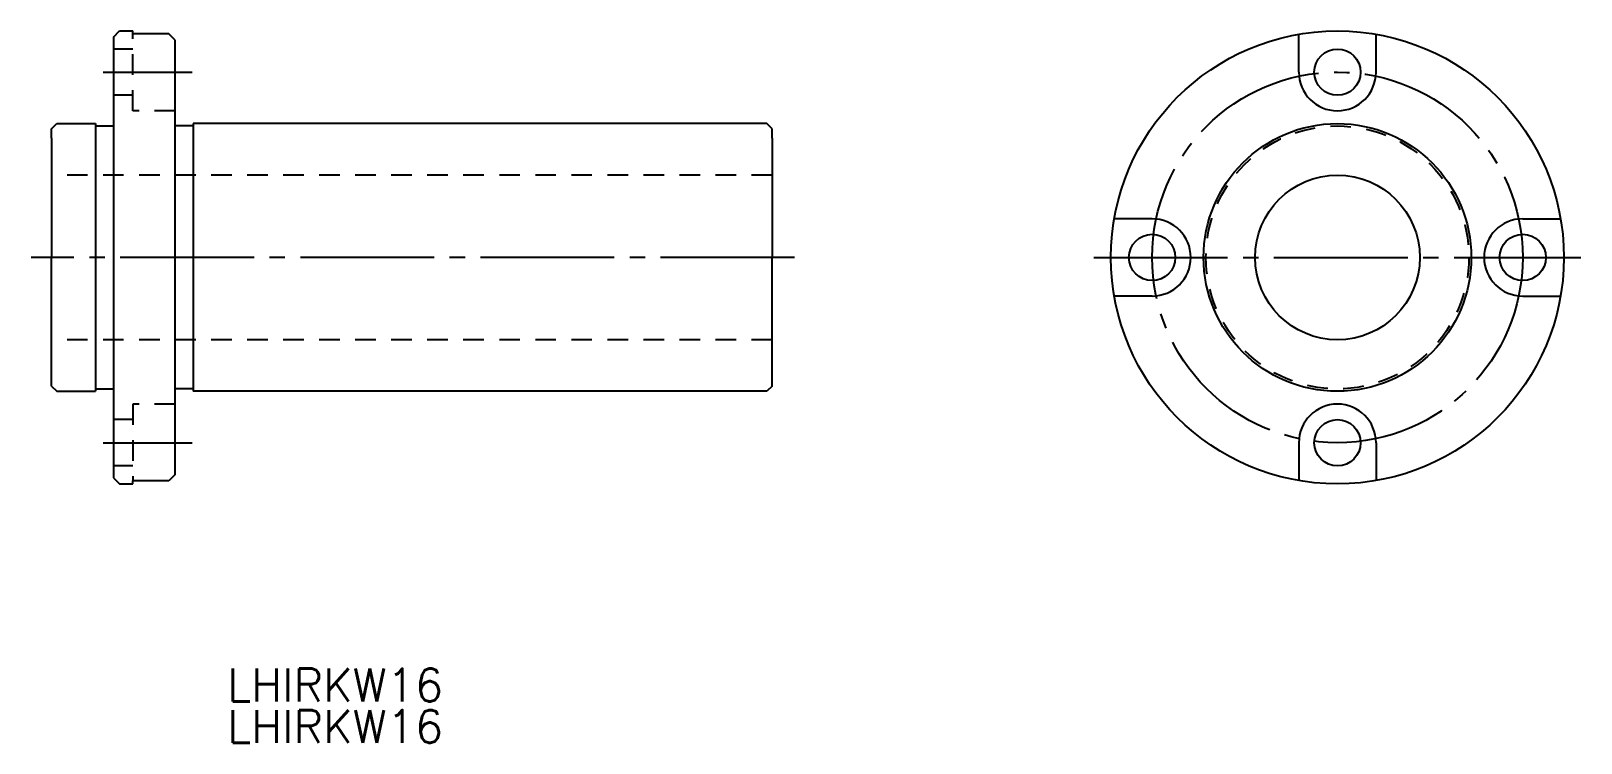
# Model space of a CAD drawing. Extents: x 132 to 283, y 425 to 494.
import ezdxf

# ---------------------------------------------------------------- set-up
doc = ezdxf.new("R2010")
doc.units = 0
doc.linetypes.add('CENTER', pattern=[17.5, 13, -1.5, 1.5, -1.5])
doc.linetypes.add('DASHED', pattern=[3.5, 2, -1.5])
doc.layers.get('0').update_dxf_attribs({"linetype": 'CONTINUOUS'})
doc.layers.add('CENTER', color=1, linetype='CENTER')
doc.styles.get("Standard").update_dxf_attribs({"font": 'txt.shx', "bigfont": '@extfont2.shx'})

msp = doc.modelspace()

# ---------------------------------------------------------------- linework, layer by layer
at = {"color": 7, "linetype": 'CONTINUOUS'}
for p, q in [((140.41, 493.57), (141.01, 494.17)), ((141.01, 494.17), (142.31, 494.17)), ((142.31, 493.88), (142.31, 494.17)), ((140.41, 493.57), (140.41, 450.77)), ((145.81, 493.88), (142.31, 493.88)), ((146.41, 493.27), (145.81, 493.88)), ((146.41, 451.07), (146.41, 493.27)), ((255.58, 490.17), (255.58, 493.85)), ((263.08, 490.17), (263.08, 493.85)), ((134.41, 484.67), (134.91, 485.17)), ((134.91, 485.17), (138.66, 485.17)), ((138.66, 485.17), (138.66, 484.94)), ((138.66, 484.94), (138.66, 459.17)), ((138.66, 484.94), (140.41, 484.94)), ((148.16, 484.94), (146.41, 484.94)), ((203.91, 485.17), (148.16, 485.17)), ((148.16, 485.17), (148.16, 484.94)), ((148.16, 484.94), (148.16, 459.17)), ((204.41, 484.67), (203.91, 485.17)), ((134.41, 483.77), (134.41, 484.67)), ((134.41, 483.77), (134.41, 472.17)), ((204.41, 483.77), (204.41, 484.67)), ((204.41, 483.77), (204.41, 472.17)), ((241.33, 475.92), (237.65, 475.92)), ((277.33, 475.92), (281, 475.92)), ((134.41, 459.67), (134.41, 472.17)), ((204.41, 459.67), (204.41, 472.17)), ((241.33, 468.42), (237.65, 468.42)), ((277.33, 468.42), (281, 468.42)), ((134.41, 459.67), (134.91, 459.17)), ((138.66, 459.39), (140.41, 459.39)), ((148.16, 459.39), (146.41, 459.39)), ((204.41, 459.67), (203.91, 459.17)), ((134.91, 459.17), (138.66, 459.17)), ((203.91, 459.17), (148.16, 459.17)), ((255.58, 454.17), (255.58, 450.49)), ((263.08, 454.17), (263.08, 450.49)), ((140.41, 450.77), (141.01, 450.17)), ((142.31, 450.17), (142.31, 450.46)), ((145.81, 450.46), (142.31, 450.46)), ((146.41, 451.07), (145.81, 450.46)), ((141.01, 450.17), (142.31, 450.17))]:
    msp.add_line(p, q, dxfattribs=at)
at = {"color": 3, "linetype": 'DASHED'}
for p, q in [((142.31, 492.42), (140.41, 492.42)), ((142.31, 486.42), (142.31, 493.88)), ((142.31, 487.92), (140.41, 487.92)), ((142.31, 487.92), (140.41, 487.92)), ((146.41, 486.42), (142.31, 486.42)), ((204.41, 480.17), (134.41, 480.17)), ((204.41, 464.17), (134.41, 464.17)), ((146.41, 457.92), (142.31, 457.92)), ((142.31, 457.92), (142.31, 450.46)), ((142.31, 456.42), (140.41, 456.42)), ((142.31, 451.92), (140.41, 451.92))]:
    msp.add_line(p, q, dxfattribs=at)
at = {"color": 13, "linetype": 'CONTINUOUS'}
msp.add_line((146.41, 468.23), (146.41, 468.26), dxfattribs=at)
at = {"color": 7, "linetype": 'CONTINUOUS'}
for centre, radius in [((259.33, 472.17), 22), ((259.33, 490.17), 2.25), ((259.33, 472.17), 13), ((259.33, 472.17), 8), ((241.33, 472.17), 2.25), ((277.33, 472.17), 2.25), ((259.33, 454.17), 2.25)]:
    msp.add_circle(centre, radius, dxfattribs=at)
at = {"color": 3, "linetype": 'DASHED'}
msp.add_circle((259.33, 472.17), 12.77, dxfattribs=at)
at = {"color": 7, "linetype": 'CONTINUOUS'}
for centre, start, end in [((259.33, 490.17), 180, 0), ((241.33, 472.17), 270, 90), ((277.33, 472.17), 90, 270), ((259.33, 454.17), 0, 180)]:
    msp.add_arc(centre, 3.75, start, end, dxfattribs=at)
at = {"layer": 'CENTER', "color": 1, "linetype": 'CENTER'}
for p, q in [((139.41, 490.17), (148.08, 490.17)), ((206.58, 472.17), (132.41, 472.17)), ((235.66, 472.17), (282.99, 472.17)), ((139.41, 454.17), (148.08, 454.17))]:
    msp.add_line(p, q, dxfattribs=at)
msp.add_circle((259.33, 472.17), 18, dxfattribs=at)

# ---------------------------------------------------------------- texts
at = {"color": 7, "linetype": 'CONTINUOUS'}
for p in [(151.47, 429.02), (151.47, 425)]:
    msp.add_text('LHIRKW16', height=3.2, dxfattribs=at).set_placement(p)

doc.saveas('drawing.dxf')
